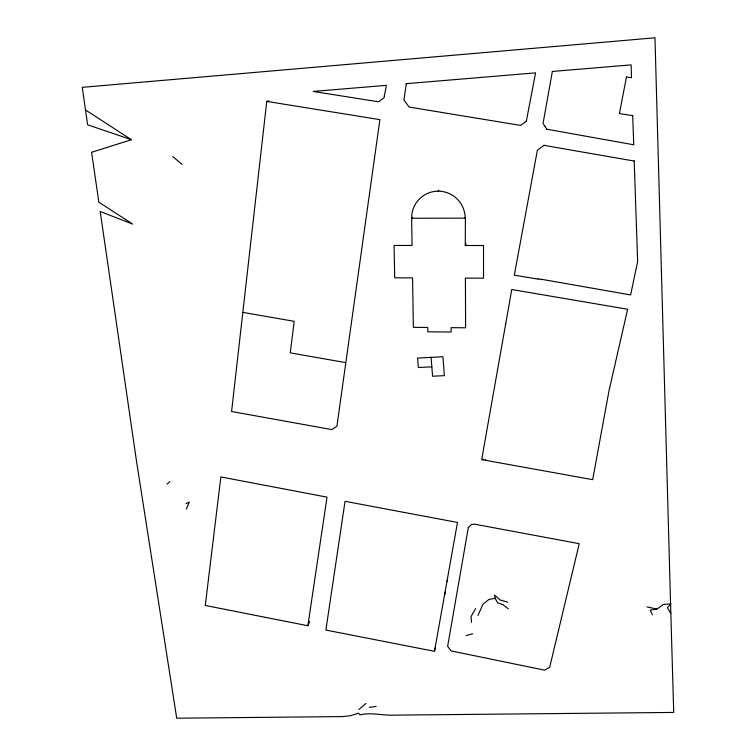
<?xml version="1.0" encoding="UTF-8"?>
<svg xmlns="http://www.w3.org/2000/svg" width="756" height="756" viewBox="0 0 756 756"><rect width="100%" height="100%" fill="white"/><g stroke="black" fill="none" stroke-linecap="round" stroke-linejoin="round"><path stroke-width="1.13" d="M670.837 613.57L654.98 37.8L82.272 87.346L87.602 124.787L131.44 139.728L91.589 152.296L98.856 202.183L132.716 224.097L100.198 211.5L136.486 461.018L176.715 718.2L342.109 716.593L350.075 715.8L358.609 713.239L360.083 714.883C370.525 712.256 381.052 715.289 391.58 715.167L673.728 712.426L670.837 613.57L667.416 607.663L670.969 603.874L663.305 604.46L656.898 609.09L650.169 610.139L652.485 614.874M634.189 160.858L637.648 261.548L630.617 294.925L541.003 279.2M540.975 279.578L537.998 278.728M266.764 101.408L231.582 411.529L331.903 429.606L336.921 426.157L379.89 119.637L266.764 101.408L269.004 100.85M632.678 115.526L633.774 144.793L546.947 129.238M537.97 279.115L514.316 275.146L537.374 150.198L544.225 145.19M526.365 121.14L520.619 125.42L409.166 107.078L403.94 100.076L406.322 83.595M546.928 129.38L545.218 126.573M545.199 126.715L543.054 123.436L552.362 71.395M307.872 625.741L327.017 497.136L220.865 476.932L205.282 605.462L307.872 625.741L309.629 621.46M485.598 460.328L481.685 459.601L511.765 289.52L627.641 309.251L608.996 390.814L592.676 479.654L485.598 460.328L485.711 459.62M482.971 459.837L483.093 459.128M505.632 324.192L505.717 323.71M434.483 651.313L457.484 522.443L345.048 501.322L325.883 630.06L434.483 651.313L435.135 648.034M444.897 594.235L445.312 591.929M447.165 581.553L447.571 579.238M526.308 121.291L535.579 72.859L406.076 83.689M632.791 115.659L619.4 113.598L626.497 76.951M186.307 509.138L189.284 502.088L186.014 503.638M412.379 217.284L411.633 218.257L412.067 245.464L394.074 245.454L394.717 277.839L412.578 277.906L413.362 327.329L427.754 327.452L427.811 331.799L451.134 332.016L451.105 327.66L465.611 327.783L465.412 278.113L483.519 278.189L483.519 245.52L465.28 245.502L466.027 243.753M477.953 615.441L483.008 604.138L488.962 599.461L495.161 598.317L497.571 602.815L502.938 604.696L508.212 608.797M465.412 217.671L465.28 245.502M475.628 608.533L471.073 616.537L471.536 622.396M438.064 191.173L438.839 190.125M167 484.123L169.816 481.657M358.902 709.478L365.989 703.449M466.168 635.579L472.708 633.764M369.334 707.342L376.176 706.406M552.352 71.451L631.128 64.893L631.515 77.707L626.601 77.027M431.837 366.821L418.351 367.52L417.567 358.079L442.931 356.737L444.396 375.637L432.593 376.233L431.081 357.361M634.312 161.075L544.207 145.379M242.827 312.37L294.216 321.319L290.238 352.854L345.823 362.634M647.051 606.888L656.898 609.09M507.72 602.154L500.207 600.028L494.594 595.076L495.161 598.317M85.428 109.903L131.44 139.728M172.793 156.577L182.045 164.364M468.323 527.575L447.646 646.333L451.134 650.925L544.613 670.166L549.669 667.331L579.238 543.687L474.475 524.154L471.3 524.569L468.323 527.575M384.341 95.946L383.991 97.817L378.548 101.786L313.201 91.448L386.382 85.343L384.341 95.946M465.176 218.153L411.633 218.257A26.942 26.706 57.5 0 1 438.14 191.173A26.942 26.706 57.5 0 1 465.176 218.153"/></g></svg>
